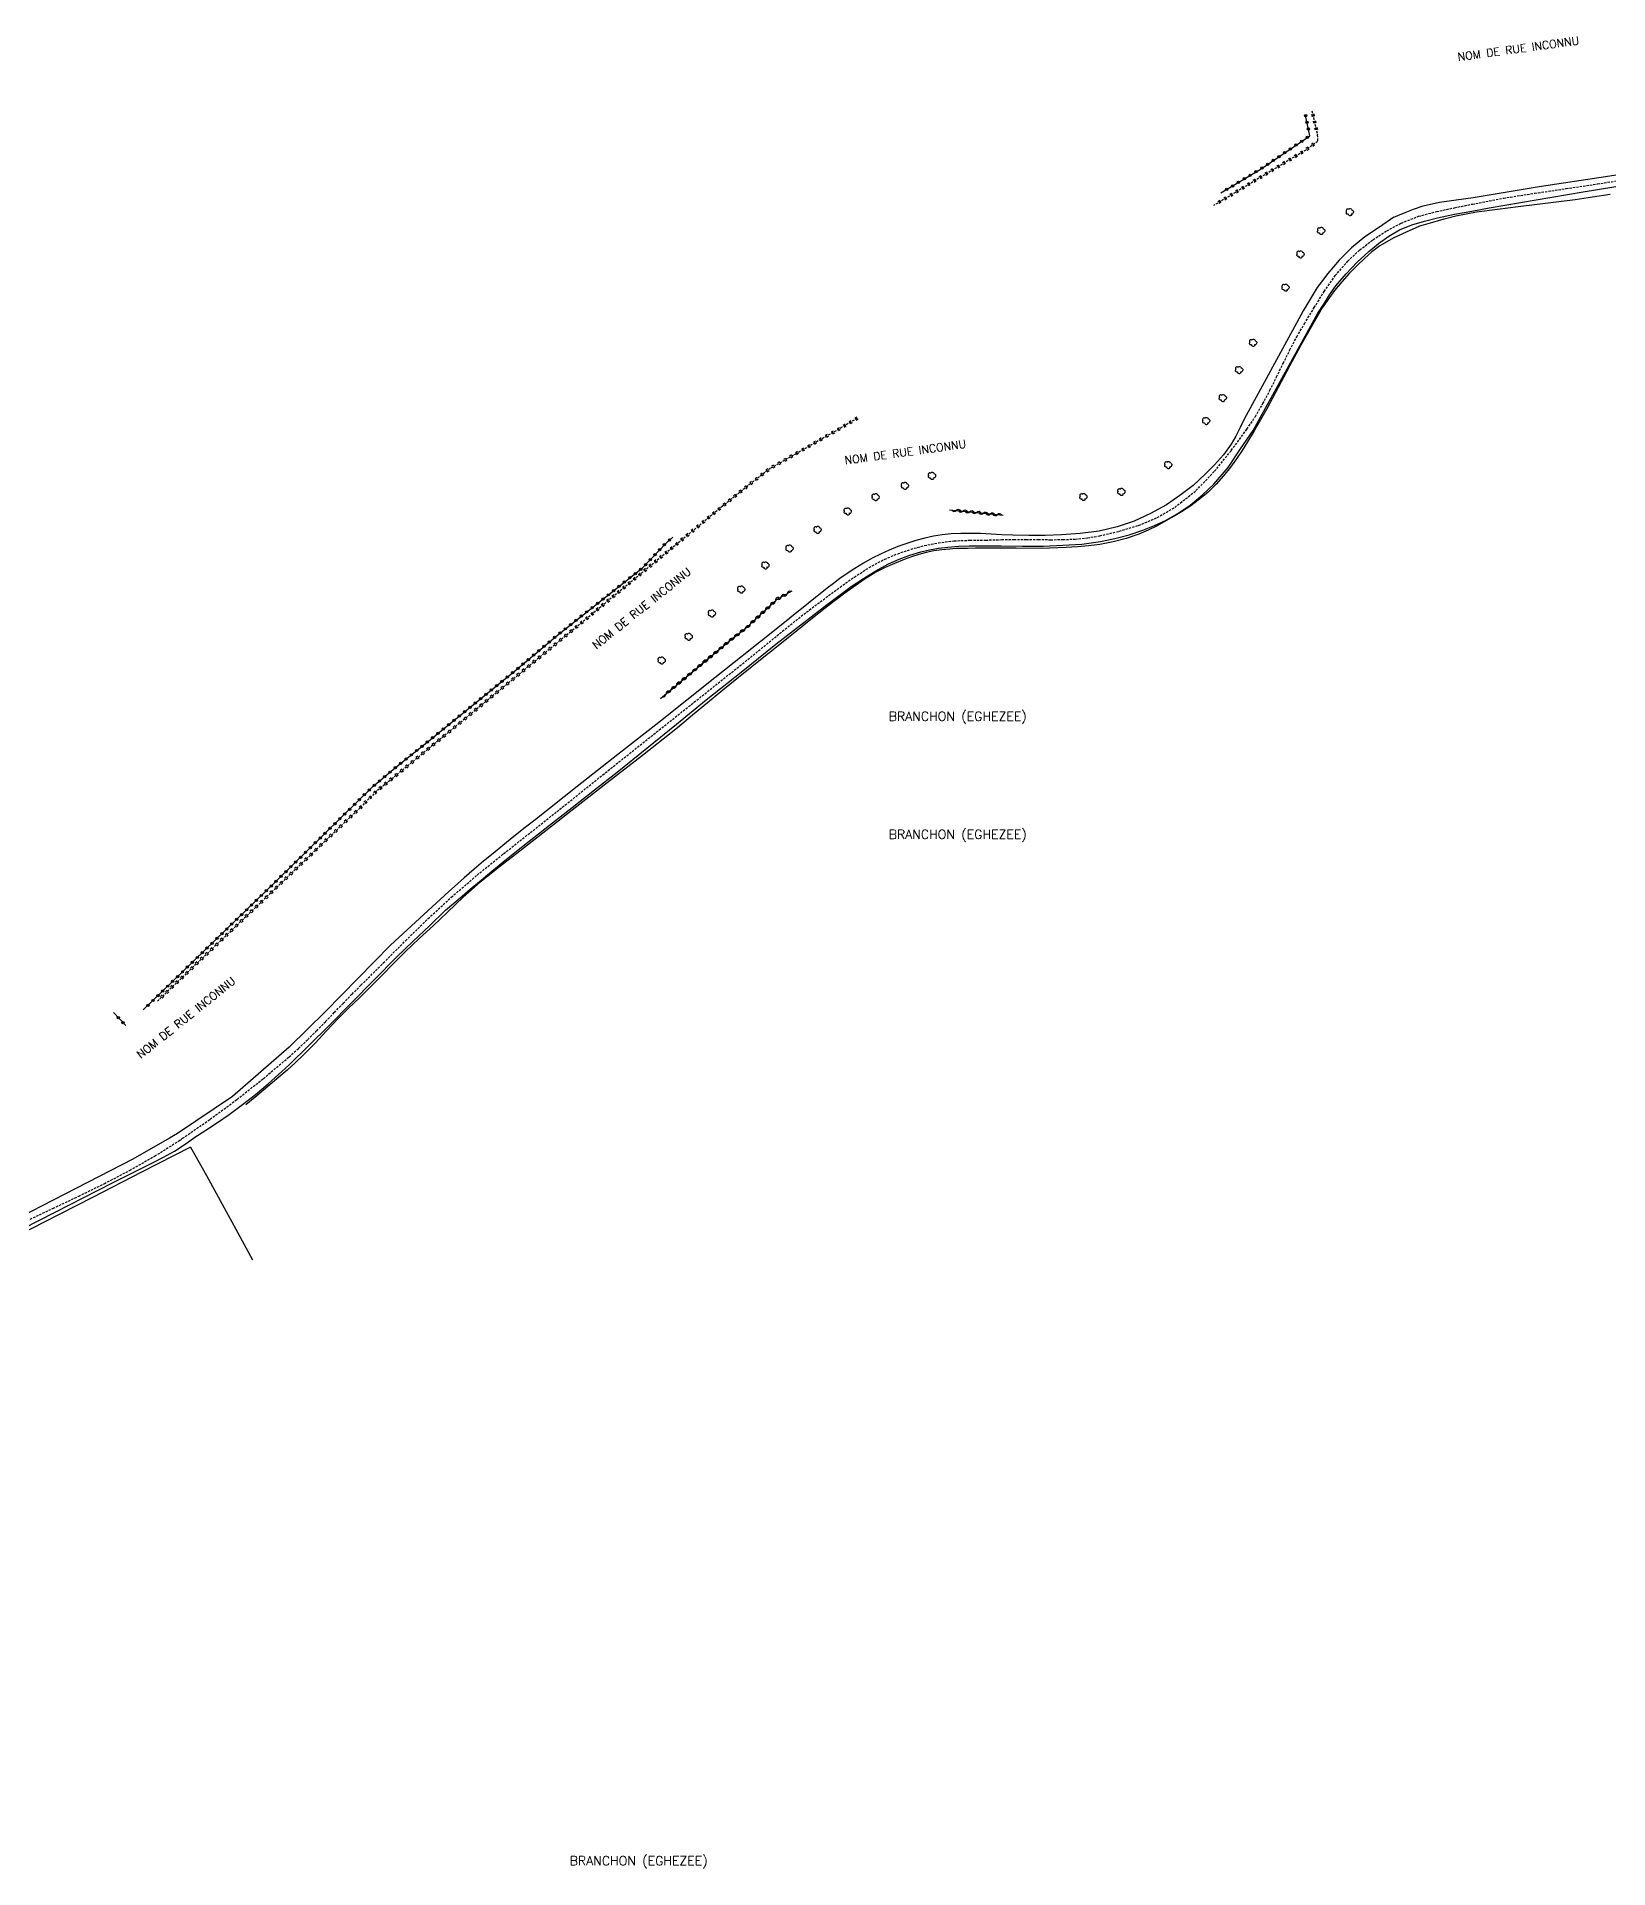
# Model space of a CAD drawing. Header units: millimetres. Extents: x 192000 to 193000, y 146000 to 147000.
# Drawn here: x 192333.2 to 192676.9, y 146011.3 to 146412 of the extents above; entities that cross this region are included whole.
import ezdxf
from ezdxf.enums import TextEntityAlignment as Align

# ---------------------------------------------------------------- set-up
doc = ezdxf.new("R2010")
doc.units = ezdxf.units.MM
doc.linetypes.add('DASHED', pattern=[0.75, 0.5, -0.25])
doc.layers.get('0').update_dxf_attribs({"linetype": 'CONTINUOUS'})
for name, color, linetype in [('W0001', 6, 'DASHED'), ('W0008', 7, 'CONTINUOUS'), ('W0220', 5, 'DASHED'), ('W0300', 7, 'CONTINUOUS'), ('W0310', 3, 'CONTINUOUS'), ('W0323', 7, 'CONTINUOUS'), ('W0330', 7, 'CONTINUOUS'), ('W0980', 7, 'CONTINUOUS'), ('W0989', 7, 'CONTINUOUS')]:
    doc.layers.add(name, color=color, linetype=linetype)
doc.styles.get("Standard").update_dxf_attribs({"font": 'romans.shx', "width": 0.85})

# ---------------------------------------------------------------- blocks, each defined once
blk = doc.blocks.new('T300')
for p, q in [((-0.8, 0.51), (-0.86, 0.34)), ((-0.86, 0.34), (-0.86, 0.17)), ((-0.86, 0.17), (-0.74, 0.06)), ((-0.69, 0.63), (-0.8, 0.51)), ((-0.8, -0.06), (-0.74, 0.06)), ((-0.74, 0.06), (-0.69, 0.11)), ((-0.57, 0.69), (-0.69, 0.63)), ((-0.46, 0.69), (-0.57, 0.69)), ((-0.29, 0.63), (-0.46, 0.69)), ((-0.29, 0.63), (-0.17, 0.74)), ((-0.23, 0.57), (-0.29, 0.63)), ((-0.17, 0.74), (-0.06, 0.8)), ((-0.06, 0.8), (0.06, 0.8)), ((0.06, 0.8), (0.23, 0.74)), ((0.23, 0.74), (0.34, 0.63)), ((0.34, 0.63), (0.4, 0.51)), ((0.46, 0.46), (0.34, 0.46)), ((0.4, 0.51), (0.4, 0.46)), ((0.57, 0.4), (0.46, 0.46)), ((0.57, 0.4), (0.69, 0.29)), ((0.69, 0.29), (0.74, 0.17)), ((0.74, 0.06), (0.69, -0.17)), ((0.74, 0.17), (0.74, 0.06)), ((-0.8, -0.17), (-0.8, -0.06)), ((-0.8, -0.23), (-0.8, -0.17)), ((-0.74, -0.34), (-0.8, -0.23)), ((-0.69, -0.4), (-0.74, -0.34)), ((-0.51, -0.46), (-0.69, -0.4)), ((-0.4, -0.46), (-0.51, -0.46)), ((-0.4, -0.46), (-0.34, -0.46)), ((-0.34, -0.46), (-0.34, -0.4)), ((-0.34, -0.51), (-0.34, -0.46)), ((-0.29, -0.63), (-0.34, -0.51)), ((-0.17, -0.74), (-0.29, -0.63)), ((-0.06, -0.8), (-0.17, -0.74)), ((0.06, -0.8), (-0.06, -0.8)), ((0.17, -0.74), (0.06, -0.8)), ((0.23, -0.69), (0.17, -0.74)), ((0.29, -0.46), (0.23, -0.46)), ((0.29, -0.63), (0.23, -0.69)), ((0.46, -0.4), (0.29, -0.46)), ((0.34, -0.51), (0.29, -0.63)), ((0.34, -0.51), (0.34, -0.46)), ((0.57, -0.34), (0.46, -0.4)), ((0.63, -0.29), (0.57, -0.34)), ((0.69, -0.17), (0.63, -0.29))]:
    blk.add_line(p, q)
blk = doc.blocks.new('t323o')
at = {"color": 0, "linetype": 'Continuous'}
for radius in [0.25, 0.15]:
    blk.add_circle((0, 0), radius, dxfattribs=at)
blk = doc.blocks.new('t310o')
at = {"color": 0, "linetype": 'Continuous'}
for centre, start, end in [((-0.5, 0.38), 216.8699, 323.1304), ((0.5, -0.37), 36.8699, 143.1303)]:
    blk.add_arc(centre, 0.625, start, end, dxfattribs=at)
blk = doc.blocks.new('t220o')
at = {"color": 0, "linetype": 'Continuous'}
for p, q in [((-0.25, 0.25), (0.25, 0.25)), ((-0.25, -0.25), (0.25, -0.25))]:
    blk.add_line(p, q, dxfattribs=at)

msp = doc.modelspace()

# ---------------------------------------------------------------- linework, layer by layer
at = {"layer": 'W0001'}
for points in [[(192365.1, 146171), (192371.14, 146175.16), (192377.04, 146179.52), (192382.79, 146184.07), (192388.4, 146188.81), (192390.46, 146190.67), (192392.48, 146192.58), (192394.45, 146194.54), (192396.39, 146196.53), (192398.31, 146198.53), (192400.23, 146200.53), (192402.17, 146202.52), (192404.13, 146204.48), (192409.01, 146209.35), (192413.88, 146214.23), (192418.81, 146219.06), (192423.88, 146223.74), (192429.53, 146228.58), (192435.32, 146233.26), (192441.16, 146237.86), (192446.98, 146242.48), (192456.95, 146250.47), (192466.94, 146258.43), (192476.94, 146266.37), (192486.93, 146274.32), (192491.61, 146278.09), (192496.26, 146281.91), (192500.96, 146285.66), (192505.77, 146289.27), (192508.87, 146291.53), (192512, 146293.77), (192515.24, 146295.86), (192518.64, 146297.67), (192521.48, 146298.87), (192524.39, 146299.86), (192527.36, 146300.65), (192530.37, 146301.27), (192533.82, 146301.69), (192537.29, 146301.83), (192540.76, 146301.86), (192544.22, 146301.95), (192546.89, 146302.02), (192549.57, 146302.02), (192552.24, 146301.98), (192554.92, 146301.94), (192557.61, 146301.96), (192560.3, 146302.08), (192562.99, 146302.34), (192565.65, 146302.79), (192569.93, 146303.78), (192574.15, 146305.08), (192578.24, 146306.79), (192582.08, 146309.02), (192586.7, 146312.68), (192590.77, 146316.92), (192594.42, 146321.47), (192597.85, 146326.14), (192599.68, 146328.88), (192601.34, 146331.72), (192602.88, 146334.62), (192604.34, 146337.56), (192605.76, 146340.51), (192607.22, 146343.44), (192608.75, 146346.34), (192610.4, 146349.17), (192612.55, 146352.71), (192614.74, 146356.26), (192617.14, 146359.7), (192619.89, 146362.87), (192622.53, 146365.32), (192625.38, 146367.55), (192628.41, 146369.51), (192631.6, 146371.2), (192635.37, 146372.68), (192639.29, 146373.73), (192643.23, 146374.55), (192647.15, 146375.35), (192653.95, 146376.66), (192660.79, 146377.74), (192667.64, 146378.73), (192674.48, 146379.77), (192680.28, 146380.68)], [(192365.1, 146171), (192364.96, 146170.86), (192364.81, 146170.73), (192364.66, 146170.61), (192364.5, 146170.5), (192359.2, 146167.15), (192353.75, 146164.05), (192348.2, 146161.14), (192342.58, 146158.38), (192336.94, 146155.71), (192331.3, 146153.04)]]:
    msp.add_lwpolyline(points, dxfattribs=at)
at = {"layer": 'W0008'}
for points in [[(192629.98, 146372.5), (192632.1, 146373.37), (192634.23, 146374.22), (192636.4, 146374.97), (192639.97, 146375.78), (192643.62, 146376.3), (192647.27, 146376.82), (192661.72, 146379.18), (192676.22, 146381.42), (192690.7, 146383.63)], [(192650.82, 146374.5), (192661.08, 146376.27), (192671.33, 146378.03), (192681.62, 146379.73)], [(192367.48, 146171), (192367.6, 146171.08), (192370.18, 146172.78), (192372.73, 146174.47), (192375.28, 146176.2), (192378.2, 146178.37), (192381.07, 146180.6), (192383.87, 146182.92), (192388.38, 146187.02), (192392.72, 146191.3), (192397.07, 146195.6), (192402.02, 146200.63), (192406.98, 146205.68), (192412, 146210.68), (192415.52, 146214.1), (192419.08, 146217.48), (192422.63, 146220.87), (192424.42, 146222.42), (192426.22, 146223.98), (192428.02, 146225.52), (192430.38, 146227.48), (192432.73, 146229.42), (192435.12, 146231.37), (192438.52, 146234.08), (192441.92, 146236.77), (192445.33, 146239.47), (192450.28, 146243.33), (192455.22, 146247.22), (192460.13, 146251.12), (192466.63, 146256.37), (192473.12, 146261.62), (192479.62, 146266.88), (192487.22, 146273), (192494.83, 146279.08), (192502.53, 146285.08), (192505.47, 146287.3), (192508.38, 146289.5), (192511.32, 146291.7), (192514.02, 146293.42), (192516.7, 146295.12), (192519.5, 146296.63), (192521.78, 146297.67), (192524.13, 146298.57), (192526.52, 146299.28), (192528.47, 146299.72), (192530.43, 146300.07), (192532.42, 146300.32), (192534.78, 146300.5), (192537.13, 146300.58), (192539.52, 146300.62), (192544.13, 146300.62), (192548.77, 146300.5), (192553.38, 146300.53), (192557.57, 146300.72), (192561.72, 146301), (192565.83, 146301.57), (192568.97, 146302.2), (192572.07, 146303), (192575.08, 146304), (192577.63, 146305.03), (192580.17, 146306.23), (192582.57, 146307.6), (192585.4, 146309.53), (192588.1, 146311.72), (192590.6, 146314.07), (192593.72, 146317.77), (192596.47, 146321.8), (192599.22, 146325.83), (192613.37, 146351.47), (192614.63, 146353.48), (192615.92, 146355.5), (192617.3, 146357.47), (192619.52, 146360.12), (192621.92, 146362.63), (192624.5, 146364.97), (192626.63, 146366.7), (192628.88, 146368.32), (192631.23, 146369.7), (192633.9, 146370.78), (192636.68, 146371.6), (192639.5, 146372.32), (192643.23, 146373.17), (192647.03, 146373.82), (192650.82, 146374.5)], [(192629.98, 146372.5), (192626.82, 146370.33), (192623.63, 146368.17), (192620.68, 146365.78), (192618, 146363.08), (192615.52, 146360.18), (192613.23, 146357.12), (192611.63, 146354.58), (192610.17, 146351.97), (192608.68, 146349.33), (192597.23, 146328.33), (192596.33, 146326.48), (192595.43, 146324.62), (192594.42, 146322.83), (192592.7, 146320.5), (192590.78, 146318.32), (192588.72, 146316.27), (192586.07, 146313.83), (192583.2, 146311.6), (192580.22, 146309.6), (192576.78, 146307.68), (192573.18, 146306.03), (192569.48, 146304.73), (192565.5, 146303.83), (192561.4, 146303.33), (192557.28, 146303.02), (192553.73, 146302.87), (192550.18, 146302.87), (192546.63, 146302.92), (192544.28, 146303.02), (192541.93, 146303.17), (192539.58, 146303.27), (192537.43, 146303.3), (192535.3, 146303.3), (192533.18, 146303.2), (192531.23, 146303), (192529.32, 146302.7), (192527.42, 146302.3), (192525.42, 146301.78), (192523.47, 146301.13), (192521.52, 146300.43), (192519.6, 146299.67), (192517.72, 146298.8), (192515.88, 146297.88), (192513.97, 146296.8), (192512.08, 146295.67), (192510.23, 146294.43), (192508.83, 146293.42), (192507.47, 146292.38), (192506.08, 146291.32), (192493.8, 146281.53), (192481.53, 146271.73), (192469.23, 146261.98), (192460.32, 146254.97), (192451.4, 146247.93), (192442.48, 146240.9), (192440.02, 146238.97), (192437.57, 146237), (192435.12, 146235.03), (192433.02, 146233.32), (192430.92, 146231.6), (192428.87, 146229.87), (192426.72, 146228), (192424.6, 146226.1), (192423.37, 146224.98)], [(192423.37, 146224.98), (192410.6, 146213.28), (192396.33, 146198.68), (192388.42, 146190.93), (192376.02, 146180.12), (192364.03, 146172.02), (192362.27, 146171)], [(192362.27, 146171), (192354.27, 146166.42), (192319.47, 146148.57), (192281.1, 146129.13), (192241.78, 146108.5), (192204.08, 146088.87)], [(192204.43, 146085.7), (192222.48, 146095.13), (192240.52, 146104.57), (192258.57, 146114.02), (192270.72, 146120.42), (192282.87, 146126.83), (192295.02, 146133.23), (192309.08, 146140.47), (192323.17, 146147.68), (192337.23, 146154.88), (192343.52, 146158.07), (192349.8, 146161.23), (192356.08, 146164.42), (192358.52, 146165.63), (192360.97, 146166.87), (192363.33, 146168.2), (192364.78, 146169.13), (192366.18, 146170.1), (192367.48, 146171)]]:
    msp.add_lwpolyline(points, dxfattribs=at)
at = {"layer": 'W0220'}
for points in [[(192612.04, 146395.74), (192613.27, 146390.47), (192613.22, 146390.47)], [(192613.22, 146390.47), (192613.3, 146389.03)], [(192613.3, 146389.03), (192610.73, 146387.18), (192590.53, 146375.01)], [(192512.61, 146328.48), (192509.32, 146326.52), (192499.32, 146320.78), (192493.6, 146317.53), (192489.27, 146314.17), (192483.13, 146309.22), (192450.58, 146282.3), (192411.07, 146249.77), (192407.5, 146246.9), (192403.92, 146243.3), (192359.58, 146200.98)]]:
    msp.add_lwpolyline(points, dxfattribs=at)
at = {"layer": 'W0310'}
for points in [[(192532.78, 146308.47), (192544.53, 146307.28)], [(192469.63, 146267.22), (192485.08, 146280.12), (192488.28, 146282.58), (192495.1, 146288.92), (192498.38, 146290.72)]]:
    msp.add_lwpolyline(points, dxfattribs=at)
at = {"layer": 'W0323'}
for points in [[(192611.58, 146390.3), (192610.66, 146394.76)], [(192592.13, 146377.78), (192600.93, 146383.1), (192611.58, 146390.3)], [(192356.48, 146199.07), (192385.67, 146227.33), (192406.73, 146247.97), (192412.03, 146252.38), (192418.13, 146257.3), (192438.07, 146273.48), (192447.08, 146281.08), (192465.68, 146295.8), (192470.9, 146301.28), (192472.33, 146302.47)], [(192352.7, 146195.67), (192350.04, 146198.5)]]:
    msp.add_lwpolyline(points, dxfattribs=at)
at = {"layer": 'W0330'}
for points in [[(192635.92, 146370.68), (192638.47, 146371.42), (192640.98, 146372.13), (192643.53, 146372.8), (192648.07, 146373.63), (192652.62, 146374.23), (192657.18, 146374.8), (192661.33, 146375.33), (192665.48, 146375.83), (192669.63, 146376.38), (192673.43, 146376.93), (192677.23, 146377.52)], [(192635.92, 146370.68), (192632.83, 146369.28), (192629.78, 146367.9), (192626.9, 146366.22), (192625.18, 146364.9), (192623.53, 146363.43), (192621.97, 146361.93), (192620.22, 146360.2)], [(192620.22, 146360.2), (192618.57, 146358.37), (192616.98, 146356.48), (192614.3, 146352.63), (192611.93, 146348.58), (192609.63, 146344.48), (192607.12, 146339.87), (192604.68, 146335.2), (192602.18, 146330.58), (192600.82, 146328.13), (192599.42, 146325.72), (192597.98, 146323.33), (192596.78, 146321.47), (192595.53, 146319.6), (192594.22, 146317.8), (192592.7, 146315.9), (192591.08, 146314.07), (192589.33, 146312.33), (192587.5, 146310.8), (192585.57, 146309.37), (192583.53, 146308.03), (192582.42, 146307.37), (192581.28, 146306.7), (192580.12, 146306.07), (192578.18, 146305), (192576.22, 146304), (192574.22, 146303.12), (192571.43, 146302.18), (192568.57, 146301.47), (192565.67, 146300.9), (192563.22, 146300.58), (192560.78, 146300.38), (192558.32, 146300.22), (192552.88, 146300.03), (192547.42, 146300.08), (192541.97, 146300.1), (192540.22, 146300.08), (192538.48, 146300.07), (192536.73, 146300.03), (192535.43, 146300), (192534.17, 146299.98), (192532.87, 146299.9), (192531.12, 146299.72), (192529.4, 146299.48), (192527.7, 146299.13), (192526.08, 146298.7), (192524.47, 146298.17), (192522.88, 146297.58), (192520.78, 146296.77), (192518.72, 146295.83), (192516.72, 146294.82), (192514.4, 146293.4), (192512.17, 146291.83), (192509.93, 146290.23), (192505.98, 146287.27), (192502.1, 146284.18), (192498.23, 146281.07), (192493.22, 146277.07), (192488.23, 146273.03), (192483.27, 146269), (192479.93, 146266.28), (192476.62, 146263.53), (192473.3, 146260.82), (192465.67, 146254.73), (192457.97, 146248.77), (192450.27, 146242.77), (192446.22, 146239.6), (192442.2, 146236.47), (192438.17, 146233.3), (192436.3, 146231.83), (192434.43, 146230.38), (192432.58, 146228.92), (192431.12, 146227.77), (192429.68, 146226.58), (192428.27, 146225.38), (192426.5, 146223.78), (192424.77, 146222.12), (192423.03, 146220.47), (192419.97, 146217.58), (192416.87, 146214.72), (192413.82, 146211.8), (192411.23, 146209.22), (192408.7, 146206.62), (192406.13, 146204.03), (192403.8, 146201.73), (192401.43, 146199.47), (192399.1, 146197.17), (192396.58, 146194.48), (192394.1, 146191.78), (192391.52, 146189.17), (192389.77, 146187.52), (192387.98, 146185.93), (192386.18, 146184.37), (192383.78, 146182.32), (192381.37, 146180.32), (192378.93, 146178.32)], [(192366.88, 146169.08), (192356.17, 146163.57), (192345.43, 146158.07), (192334.72, 146152.57), (192325.18, 146147.7), (192315.62, 146142.88), (192306.08, 146138.02), (192301.73, 146135.8), (192297.38, 146133.57), (192293.03, 146131.33)], [(192366.88, 146169.08), (192370.32, 146162.83), (192373.77, 146156.58), (192377.18, 146150.33), (192380.42, 146144.41)]]:
    msp.add_lwpolyline(points, dxfattribs=at)

# ---------------------------------------------------------------- block references
at = {"layer": 'W0220'}
for p, rotation in [((192612.26, 146394.8), 283.0745913794578), ((192612.6, 146393.34), 283.0745913794578), ((192612.94, 146391.88), 283.0745913794578), ((192608.52, 146385.85), 211.0605071653804), ((192609.8, 146386.62), 211.0605071653804), ((192611.07, 146387.43), 215.7797504414631), ((192612.29, 146388.3), 215.7797504414631), ((192602.09, 146381.98), 211.0605071653804), ((192603.38, 146382.75), 211.0605071653804), ((192604.66, 146383.53), 211.0605071653804), ((192605.95, 146384.3), 211.0605071653804), ((192607.23, 146385.08), 211.0605071653804), ((192595.67, 146378.11), 211.0605071653804), ((192596.95, 146378.88), 211.0605071653804), ((192598.24, 146379.66), 211.0605071653804), ((192599.52, 146380.43), 211.0605071653804), ((192600.81, 146381.21), 211.0605071653804), ((192591.81, 146375.79), 211.0605071653804), ((192593.1, 146376.56), 211.0605071653804), ((192594.38, 146377.34), 211.0605071653804), ((192508.59, 146326.1), 209.8299593265566), ((192509.89, 146326.86), 210.7570145190184), ((192511.17, 146327.62), 210.7570145190184), ((192512.46, 146328.39), 210.7570145190184), ((192502.08, 146322.37), 209.8299593265566), ((192503.38, 146323.12), 209.8299593265566), ((192504.69, 146323.86), 209.8299593265566), ((192505.99, 146324.61), 209.8299593265566), ((192507.29, 146325.35), 209.8299593265566), ((192494.26, 146317.91), 209.6173630332925), ((192495.57, 146318.65), 209.6173630332925), ((192496.87, 146319.39), 209.6173630332925), ((192498.18, 146320.13), 209.6173630332925), ((192499.48, 146320.88), 209.8299593265566), ((192500.78, 146321.62), 209.8299593265566), ((192489.47, 146314.32), 217.8410965430014), ((192490.65, 146315.24), 217.8410965430014), ((192491.83, 146316.16), 217.8410965430014), ((192493.02, 146317.08), 217.8410965430014), ((192484.79, 146310.56), 218.9027490770052), ((192485.96, 146311.5), 218.9027490770052), ((192487.13, 146312.44), 218.9027490770052), ((192488.3, 146313.38), 218.9027490770052), ((192479, 146305.8), 219.5888143688724), ((192480.15, 146306.75), 219.5888143688724), ((192481.31, 146307.71), 219.5888143688724), ((192482.47, 146308.66), 219.5888143688724), ((192483.63, 146309.61), 218.9027490770052), ((192474.37, 146301.97), 219.5888143688724), ((192475.53, 146302.93), 219.5888143688724), ((192476.69, 146303.89), 219.5888143688724), ((192477.84, 146304.84), 219.5888143688724), ((192469.75, 146298.15), 219.5888143688724), ((192470.91, 146299.11), 219.5888143688724), ((192472.06, 146300.06), 219.5888143688724), ((192473.22, 146301.02), 219.5888143688724), ((192465.13, 146294.33), 219.5888143688724), ((192466.28, 146295.28), 219.5888143688724), ((192467.44, 146296.24), 219.5888143688724), ((192468.59, 146297.19), 219.5888143688724), ((192460.5, 146290.5), 219.5888143688724), ((192461.66, 146291.46), 219.5888143688724), ((192462.81, 146292.41), 219.5888143688724), ((192463.97, 146293.37), 219.5888143688724), ((192454.72, 146285.72), 219.5888143688724), ((192455.88, 146286.68), 219.5888143688724), ((192457.03, 146287.63), 219.5888143688724), ((192458.19, 146288.59), 219.5888143688724), ((192459.35, 146289.55), 219.5888143688724), ((192450.1, 146281.9), 219.4641747788709), ((192451.25, 146282.86), 219.5888143688724), ((192452.41, 146283.81), 219.5888143688724), ((192453.57, 146284.77), 219.5888143688724), ((192445.47, 146278.09), 219.4641747788709), ((192446.62, 146279.04), 219.4641747788709), ((192447.78, 146279.99), 219.4641747788709), ((192448.94, 146280.95), 219.4641747788709), ((192440.83, 146274.27), 219.4641747788709), ((192441.99, 146275.23), 219.4641747788709), ((192443.15, 146276.18), 219.4641747788709), ((192444.31, 146277.13), 219.4641747788709), ((192436.2, 146270.46), 219.4641747788709), ((192437.36, 146271.41), 219.4641747788709), ((192438.52, 146272.37), 219.4641747788709), ((192439.68, 146273.32), 219.4641747788709), ((192430.41, 146265.69), 219.4641747788709), ((192431.57, 146266.65), 219.4641747788709), ((192432.73, 146267.6), 219.4641747788709), ((192433.89, 146268.55), 219.4641747788709), ((192435.04, 146269.51), 219.4641747788709), ((192425.78, 146261.88), 219.4641747788709), ((192426.94, 146262.83), 219.4641747788709), ((192428.09, 146263.79), 219.4641747788709), ((192429.25, 146264.74), 219.4641747788709), ((192421.15, 146258.07), 219.4641747788709), ((192422.3, 146259.02), 219.4641747788709), ((192423.46, 146259.97), 219.4641747788709), ((192424.62, 146260.93), 219.4641747788709), ((192416.51, 146254.25), 219.4641747788709), ((192417.67, 146255.21), 219.4641747788709), ((192418.83, 146256.16), 219.4641747788709), ((192419.99, 146257.11), 219.4641747788709), ((192411.88, 146250.44), 219.4641747788709), ((192413.04, 146251.39), 219.4641747788709), ((192414.2, 146252.35), 219.4641747788709), ((192415.36, 146253.3), 219.4641747788709), ((192406.18, 146245.58), 225.1356016194769), ((192407.24, 146246.64), 225.1356016194769), ((192408.38, 146247.61), 218.7908122651131), ((192409.55, 146248.55), 218.7908122651131), ((192410.72, 146249.49), 218.7908122651131), ((192402.99, 146242.41), 223.6665506262673), ((192404.07, 146243.45), 225.1356016194769), ((192405.12, 146244.51), 225.1356016194769), ((192398.64, 146238.27), 223.6665506262673), ((192399.73, 146239.3), 223.6665506262673), ((192400.82, 146240.34), 223.6665506262673), ((192401.9, 146241.37), 223.6665506262673), ((192394.3, 146234.13), 223.6665506262673), ((192395.39, 146235.16), 223.6665506262673), ((192396.47, 146236.2), 223.6665506262673), ((192397.56, 146237.23), 223.6665506262673), ((192389.96, 146229.98), 223.6665506262673), ((192391.05, 146231.02), 223.6665506262673), ((192392.13, 146232.05), 223.6665506262673), ((192393.22, 146233.09), 223.6665506262673), ((192385.62, 146225.84), 223.6665506262673), ((192386.71, 146226.88), 223.6665506262673), ((192387.79, 146227.91), 223.6665506262673), ((192388.88, 146228.95), 223.6665506262673), ((192381.28, 146221.7), 223.6665506262673), ((192382.37, 146222.73), 223.6665506262673), ((192383.45, 146223.77), 223.6665506262673), ((192384.54, 146224.8), 223.6665506262673), ((192376.94, 146217.55), 223.6665506262673), ((192378.03, 146218.59), 223.6665506262673), ((192379.11, 146219.63), 223.6665506262673), ((192380.2, 146220.66), 223.6665506262673), ((192373.69, 146214.45), 223.6665506262673), ((192374.77, 146215.48), 223.6665506262673), ((192375.86, 146216.52), 223.6665506262673), ((192369.35, 146210.3), 223.6665506262673), ((192370.43, 146211.34), 223.6665506262673), ((192371.52, 146212.38), 223.6665506262673), ((192372.6, 146213.41), 223.6665506262673), ((192365.01, 146206.16), 223.6665506262673), ((192366.09, 146207.2), 223.6665506262673), ((192367.18, 146208.23), 223.6665506262673), ((192368.26, 146209.27), 223.6665506262673), ((192360.67, 146202.02), 223.6665506262673), ((192361.75, 146203.05), 223.6665506262673), ((192362.84, 146204.09), 223.6665506262673), ((192363.92, 146205.13), 223.6665506262673)]:
    msp.add_blockref('t220o', p, dxfattribs=dict(at, rotation=rotation))
at = {"layer": 'W0300'}
for p in [(192620.38, 146373.58), (192614.1, 146369.47), (192609.58, 146364.33), (192606.32, 146357.07), (192599.23, 146345), (192596.17, 146339.03), (192592.6, 146332.92), (192588.97, 146327.9), (192580.67, 146318.27), (192523.1, 146313.7), (192529.03, 146315.88), (192516.7, 146311.23), (192562.13, 146311.28), (192570.43, 146312.38), (192510.6, 146308.1), (192504, 146304.07), (192497.87, 146300), (192492.6, 146296.3), (192487.32, 146291.02), (192480.9, 146285.78), (192475.82, 146280.68), (192469.93, 146275.5)]:
    msp.add_blockref('T300', p, dxfattribs=at)
at = {"layer": 'W0310'}
for p, rotation in [((192534.28, 146308.32), 354.2459585529342), ((192535.77, 146308.17), 354.2459585529342), ((192537.26, 146308.02), 354.2459585529342), ((192538.75, 146307.87), 354.2459585529342), ((192540.25, 146307.72), 354.2459585529342), ((192541.74, 146307.56), 354.2459585529342), ((192543.23, 146307.41), 354.2459585529342), ((192496, 146289.41), 28.73503409765229), ((192497.32, 146290.13), 28.73503409765229), ((192491.46, 146285.53), 42.89662926282745), ((192492.56, 146286.55), 42.89662926282745), ((192493.65, 146287.57), 42.89662926282745), ((192494.75, 146288.6), 42.89662926282745), ((192486.96, 146281.57), 37.61874527941778), ((192488.15, 146282.48), 37.61874527941778), ((192489.26, 146283.49), 42.89662926282745), ((192490.36, 146284.51), 42.89662926282745), ((192482.3, 146277.79), 39.86024262097544), ((192483.45, 146278.75), 39.86024262097544), ((192484.6, 146279.71), 39.86024262097544), ((192485.77, 146280.65), 37.61874527941778), ((192477.69, 146273.95), 39.86024262097544), ((192478.84, 146274.91), 39.86024262097544), ((192480, 146275.87), 39.86024262097544), ((192481.15, 146276.83), 39.86024262097544), ((192471.94, 146269.14), 39.86024262097544), ((192473.09, 146270.1), 39.86024262097544), ((192474.24, 146271.06), 39.86024262097544), ((192475.39, 146272.02), 39.86024262097544), ((192476.54, 146272.99), 39.86024262097544), ((192470.78, 146268.18), 39.86024262097544)]:
    msp.add_blockref('t310o', p, dxfattribs=dict(at, rotation=rotation))
at = {"layer": 'W0323'}
for p, rotation in [((192610.68, 146394.71), 101.6307137007139), ((192610.98, 146393.24), 101.6307137007139), ((192611.05, 146389.94), 34.06090881668526), ((192611.28, 146391.77), 101.6307137007139), ((192606.08, 146386.58), 34.06090881668526), ((192607.33, 146387.42), 34.06090881668526), ((192608.57, 146388.26), 34.06090881668526), ((192609.81, 146389.1), 34.06090881668526), ((192599.83, 146382.44), 31.1207308778183), ((192601.11, 146383.22), 34.06090881668526), ((192602.35, 146384.06), 34.06090881668526), ((192603.6, 146384.9), 34.06090881668526), ((192604.84, 146385.74), 34.06090881668526), ((192593.41, 146378.56), 31.1207308778183), ((192594.7, 146379.34), 31.1207308778183), ((192595.98, 146380.11), 31.1207308778183), ((192597.27, 146380.89), 31.1207308778183), ((192598.55, 146381.66), 31.1207308778183), ((192471.59, 146301.85), 39.59477196052212), ((192468.42, 146298.67), 46.42406905443339), ((192469.45, 146299.76), 46.42406905443339), ((192470.48, 146300.85), 46.42406905443339), ((192464.09, 146294.54), 38.35233326238197), ((192465.26, 146295.47), 38.35233326238197), ((192466.35, 146296.5), 46.42406905443339), ((192467.38, 146297.59), 46.42406905443339), ((192458.2, 146289.88), 38.35233326238197), ((192459.38, 146290.81), 38.35233326238197), ((192460.56, 146291.74), 38.35233326238197), ((192461.73, 146292.68), 38.35233326238197), ((192462.91, 146293.61), 38.35233326238197), ((192453.5, 146286.16), 38.35233326238197), ((192454.68, 146287.09), 38.35233326238197), ((192455.85, 146288.02), 38.35233326238197), ((192457.03, 146288.95), 38.35233326238197), ((192448.79, 146282.44), 38.35233326238197), ((192449.97, 146283.37), 38.35233326238197), ((192451.15, 146284.3), 38.35233326238197), ((192452.32, 146285.23), 38.35233326238197), ((192443.02, 146277.66), 40.1290757910587), ((192444.16, 146278.62), 40.1290757910587), ((192445.31, 146279.59), 40.1290757910587), ((192446.46, 146280.56), 40.1290757910587), ((192447.62, 146281.51), 38.35233326238197), ((192438.43, 146273.79), 40.1290757910587), ((192439.58, 146274.76), 40.1290757910587), ((192440.72, 146275.72), 40.1290757910587), ((192441.87, 146276.69), 40.1290757910587), ((192433.78, 146270), 39.07069477634482), ((192434.94, 146270.95), 39.07069477634482), ((192436.11, 146271.89), 39.07069477634482), ((192437.27, 146272.84), 39.07069477634482), ((192429.12, 146266.22), 39.07069477634482), ((192430.28, 146267.16), 39.07069477634482), ((192431.45, 146268.11), 39.07069477634482), ((192432.61, 146269.05), 39.07069477634482), ((192424.46, 146262.44), 39.07069477634482), ((192425.62, 146263.38), 39.07069477634482), ((192426.79, 146264.33), 39.07069477634482), ((192427.95, 146265.27), 39.07069477634482), ((192418.64, 146257.71), 39.07069477634482), ((192419.8, 146258.66), 39.07069477634482), ((192420.97, 146259.6), 39.07069477634482), ((192422.13, 146260.55), 39.07069477634482), ((192423.3, 146261.49), 39.07069477634482), ((192413.97, 146253.94), 38.87109176466546), ((192415.14, 146254.88), 38.87109176466546), ((192416.3, 146255.83), 38.87109176466546), ((192417.47, 146256.77), 38.87109176466546), ((192409.33, 146250.13), 39.80131750809338), ((192410.48, 146251.09), 39.80131750809338), ((192411.64, 146252.05), 39.80131750809338), ((192412.8, 146253), 38.87109176466546), ((192404.86, 146246.14), 44.40645344544854), ((192405.94, 146247.19), 44.40645344544854), ((192407.03, 146248.21), 39.80131750809338), ((192408.18, 146249.17), 39.80131750809338), ((192400.58, 146241.94), 44.40645344544854), ((192401.65, 146242.99), 44.40645344544854), ((192402.72, 146244.04), 44.40645344544854), ((192403.79, 146245.09), 44.40645344544854), ((192396.29, 146237.74), 44.40645344544854), ((192397.36, 146238.79), 44.40645344544854), ((192398.43, 146239.84), 44.40645344544854), ((192399.51, 146240.89), 44.40645344544854), ((192393.08, 146234.59), 44.40645344544854), ((192394.15, 146235.64), 44.40645344544854), ((192395.22, 146236.69), 44.40645344544854), ((192388.79, 146230.39), 44.40645344544854), ((192389.86, 146231.44), 44.40645344544854), ((192390.93, 146232.49), 44.40645344544854), ((192392, 146233.54), 44.40645344544854), ((192384.5, 146226.2), 44.08454221642535), ((192385.57, 146227.24), 44.08454221642535), ((192386.65, 146228.29), 44.40645344544854), ((192387.72, 146229.34), 44.40645344544854), ((192380.19, 146222.03), 44.08454221642535), ((192381.26, 146223.07), 44.08454221642535), ((192382.34, 146224.11), 44.08454221642535), ((192383.42, 146225.16), 44.08454221642535), ((192375.88, 146217.85), 44.08454221642535), ((192376.95, 146218.89), 44.08454221642535), ((192378.03, 146219.94), 44.08454221642535), ((192379.11, 146220.98), 44.08454221642535), ((192371.57, 146213.68), 44.08454221642535), ((192372.65, 146214.72), 44.08454221642535), ((192373.72, 146215.76), 44.08454221642535), ((192374.8, 146216.81), 44.08454221642535), ((192368.34, 146210.55), 44.08454221642535), ((192369.41, 146211.59), 44.08454221642535), ((192370.49, 146212.63), 44.08454221642535), ((192364.03, 146206.37), 44.08454221642535), ((192365.1, 146207.42), 44.08454221642535), ((192366.18, 146208.46), 44.08454221642535), ((192367.26, 146209.5), 44.08454221642535), ((192359.72, 146202.2), 44.08454221642535), ((192360.79, 146203.24), 44.08454221642535), ((192361.87, 146204.28), 44.08454221642535), ((192362.95, 146205.33), 44.08454221642535), ((192357.56, 146200.11), 44.08454221642535), ((192358.64, 146201.15), 44.08454221642535), ((192351.07, 146197.41), 133.1543434271544), ((192352.1, 146196.31), 133.1543434271544)]:
    msp.add_blockref('t323o', p, dxfattribs=dict(at, rotation=rotation))

# ---------------------------------------------------------------- texts
at = {"layer": 'W0980'}
for p in [(192534.61, 146263.18), (192534.61, 146237.34), (192464.85, 146012.83)]:
    msp.add_text('BRANCHON (EGHEZEE)', height=2, dxfattribs=at).set_placement(p, align=Align.MIDDLE)
at = {"layer": 'W0989'}
for rotation, p in [(7.8397, (192644.04, 146406.64)), (7.8397, (192510, 146318.41)), (38.7092, (192455.58, 146277.89)), (38.7092, (192355.97, 146188.34))]:
    msp.add_text('NOM DE RUE INCONNU', height=1.75, rotation=rotation, dxfattribs=at).set_placement(p)

doc.saveas('drawing.dxf')
